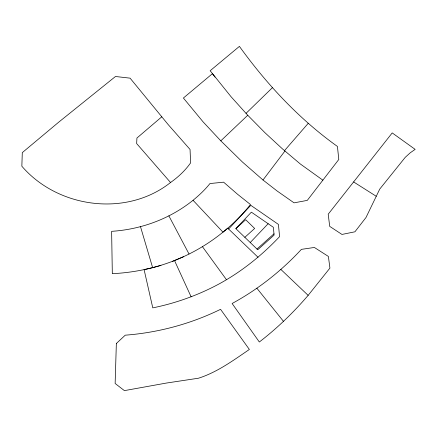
<?xml version="1.0" encoding="UTF-8"?>
<svg xmlns="http://www.w3.org/2000/svg" width="437" height="437" viewBox="0 0 437 437"><rect width="100%" height="100%" fill="white"/><g stroke="black" fill="none" stroke-linecap="round" stroke-linejoin="round"><path stroke-width="0.66" d="M376.262 196.284L366.009 217.484L354.92 231.796L341.969 234.44L329.7 226.361L328.209 214.19L392.213 132.914L415.15 149.378L410.272 152.77L405.274 157.304L379.742 189.079L376.262 196.284L353.626 181.939M322.861 180.164L300.388 164.033L282.433 148.87L264.866 132.63L247.757 115.259L231.113 96.795L210.159 70.739L239.41 46.377C266.81 84.357 299.225 119.164 337.435 146.444L338.795 159.478L307.287 200.386L294.052 202.844L277.134 191.002L263.003 180.006L284.946 151.005M308.151 295.363C293.495 312.488 277.189 328.247 259.327 342.002L232.113 303.497C257.972 289.441 281.417 270.973 301.388 249.363L314.378 247.462L328.389 256.437L329.919 268.094L308.151 295.363L280.805 269.383M284.503 150.634L308.303 123.239M228.6 229.01L250.805 205.33L278.418 224.405L279.582 236.63C261.719 255.563 241.24 272 218.298 284.361C197.737 295.325 175.619 303.245 152.781 307.867L144.09 269.591C174.904 263.309 204.03 248.839 227.71 228.158L258.048 257.289M235.854 228.655L251.368 212.163L273.349 227.284L274.108 235.079L257.726 249.756L235.854 228.655L245.681 219.713L254.645 228.464L244.84 237.329M250.237 242.53L268.143 223.706M246.047 113.341L272.431 87.668M215.048 77.103L212.42 73.689L183.393 98.025L203.096 121.874L220.811 140.84L247.757 115.259M256.983 249.041L273.983 233.8M161.81 116.799L136.934 138.026L136.655 143.56L170.545 182.508C178.225 177.072 185.173 170.599 190.603 162.881L190.051 149.449L168.147 124.55L130.079 78.157L115.472 76.497L58.634 122.229L22.292 152.622L21.85 166.218C57.919 208.203 126.528 217.375 170.545 182.508M193.045 200.283C199.179 195.246 205.013 189.778 209.957 183.551L223.607 182.174L237.575 194.274L250.477 204.532C242.333 214.698 233.096 223.968 222.985 232.178L193.045 200.283C169.971 218.855 141.102 229.458 111.626 231.331L112.32 273.671C128.795 272.906 145.122 270.05 160.931 265.379M172.429 261.392L183.567 256.716M263.003 180.006L242.48 162.067L220.811 140.84M256.847 288.191L283.46 321.332M202.424 246.648L226.475 279.713M168.873 215.867L189.013 253.984M174.5 260.523L191.122 296.816M140.468 226.595L152.622 267.602M116.351 343.498L115.139 383.478L124.398 390.623L166.344 383.063L198.496 378.213C217.129 372.291 233.325 360.388 249.363 349.463L220.565 309.325C190.761 323.904 158.336 332.666 125.255 335.179L116.351 343.498"/></g></svg>
